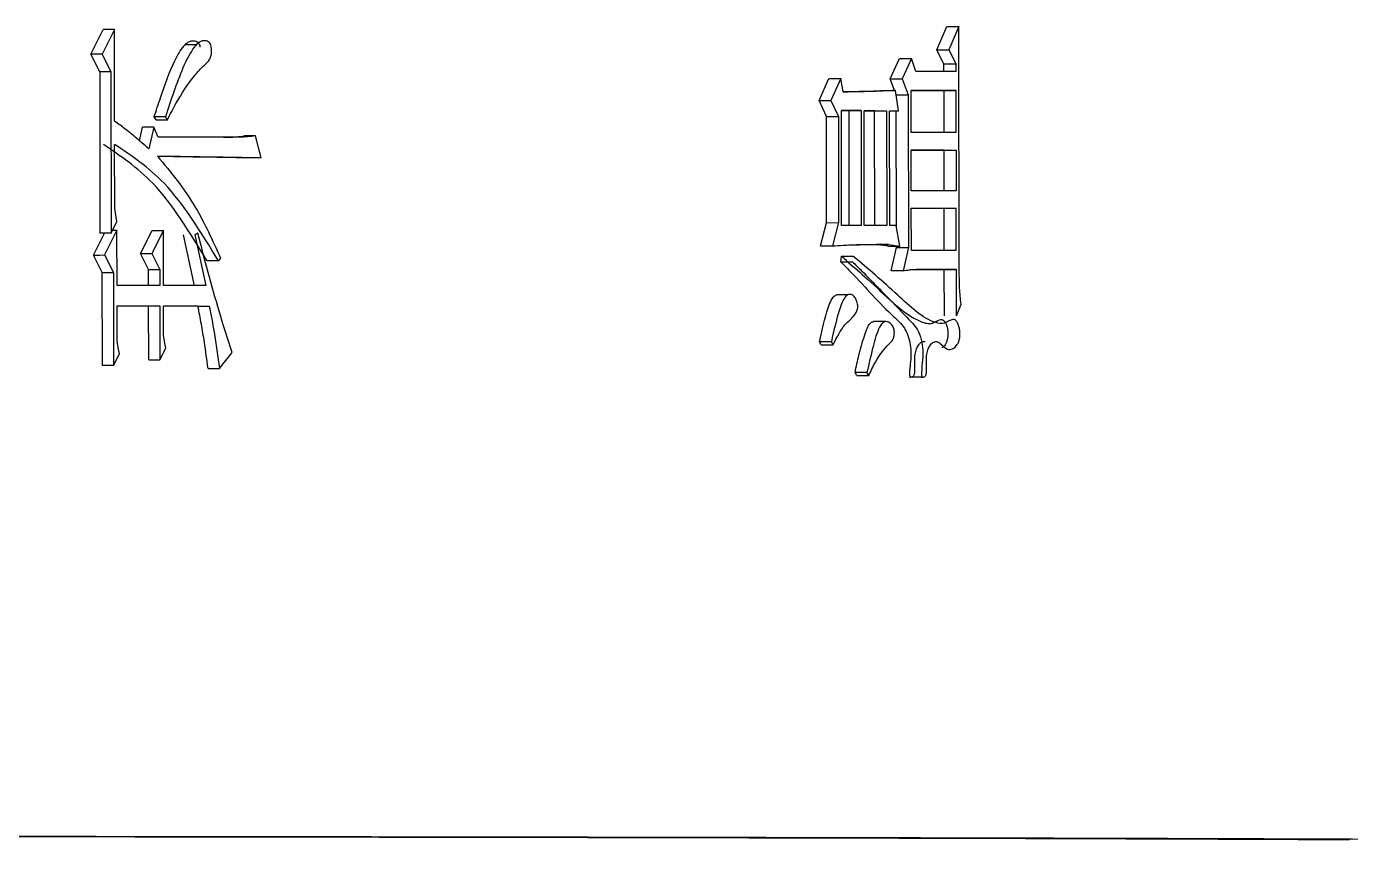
# Model space of a CAD drawing. Header units: millimetres. Extents: x 2384 to 4064, y 886 to 2074.
# Drawn here: x 2992.5 to 3002.34, y 1061.75 to 1067.82 of the extents above; entities that cross this region are included whole.
import ezdxf

# ---------------------------------------------------------------- set-up
doc = ezdxf.new("R2010")
doc.units = ezdxf.units.MM

msp = doc.modelspace()

# ---------------------------------------------------------------- linework, layer by layer
at = {"color": 7, "linetype": 'Continuous', "lineweight": 25}
for p, q in [((2992.9742, 1067.6096), (2993.0661, 1067.7934)), ((2993.1494, 1067.7936), (2993.0573, 1067.6098)), ((2993.1505, 1067.1121), (2993.1494, 1067.7936)), ((2999.2648, 1067.6431), (2999.3385, 1067.8161)), ((2999.4281, 1067.8163), (2999.3543, 1067.6434)), ((2999.4312, 1065.9665), (2999.4281, 1067.8163)), ((2993.7588, 1067.6806), (2993.6738, 1067.6804)), ((2993.0573, 1067.6098), (2992.9742, 1067.6096)), ((2993.0396, 1067.4797), (2992.9742, 1067.6096)), ((2993.0573, 1067.6098), (2993.1228, 1067.4799)), ((2998.9168, 1067.4275), (2998.9877, 1067.5788)), ((2999.0768, 1067.579), (2999.0058, 1067.4277)), ((2999.108, 1067.4816), (2999.0768, 1067.579)), ((2999.3173, 1067.5349), (2999.2648, 1067.6431)), ((2999.3543, 1067.6434), (2999.4068, 1067.5351)), ((2993.1228, 1067.4799), (2993.0396, 1067.4797)), ((2993.0396, 1067.4797), (2993.0416, 1066.279)), ((2993.1228, 1067.4799), (2993.1248, 1066.2792)), ((2999.4069, 1067.481), (2999.108, 1067.4816)), ((2999.4068, 1067.5351), (2999.3173, 1067.5349)), ((2999.3174, 1067.4808), (2999.3173, 1067.5349)), ((2999.4069, 1067.481), (2999.4068, 1067.5351)), ((2998.3885, 1067.2662), (2998.4614, 1067.4283)), ((2998.5498, 1067.4285), (2998.4768, 1067.2664)), ((2998.5683, 1067.3311), (2998.5498, 1067.4285)), ((2998.9492, 1067.3412), (2998.9168, 1067.4275)), ((2999.0058, 1067.4277), (2999.0506, 1067.3086)), ((2998.9795, 1067.1898), (2998.9569, 1067.3412)), ((2999.0506, 1067.3086), (2999.0525, 1066.1728)), ((2999.0727, 1067.341), (2999.4071, 1067.3404)), ((2999.0733, 1067.0273), (2999.0727, 1067.341)), ((2999.3176, 1067.3402), (2999.0727, 1067.3406)), ((2999.4071, 1067.3404), (2999.3176, 1067.3402)), ((2999.3181, 1067.0265), (2999.3176, 1067.3402)), ((2999.4077, 1067.0267), (2999.4071, 1067.3404)), ((2998.4436, 1067.1471), (2998.3885, 1067.2662)), ((2998.4768, 1067.2664), (2998.532, 1067.1473)), ((2998.7005, 1067.1903), (2998.5548, 1067.1905)), ((2998.5562, 1066.336), (2998.5548, 1067.1905)), ((2998.6118, 1067.19), (2998.5548, 1067.1901)), ((2998.6118, 1067.19), (2998.7005, 1067.1903)), ((2998.6133, 1066.3355), (2998.6118, 1067.19)), ((2998.7005, 1067.1903), (2998.7019, 1066.3357)), ((2998.7231, 1067.1902), (2998.8899, 1067.1899)), ((2998.7246, 1066.3357), (2998.7231, 1067.1902)), ((2998.8011, 1067.1897), (2998.7231, 1067.1898)), ((2998.8011, 1067.1897), (2998.8899, 1067.1899)), ((2998.8025, 1066.3351), (2998.8011, 1067.1897)), ((2998.8899, 1067.1899), (2998.8914, 1066.3354)), ((2998.9124, 1067.1899), (2998.9795, 1067.1898)), ((2998.9138, 1066.3353), (2998.9124, 1067.1899)), ((2998.9124, 1067.1896), (2998.9795, 1067.1898)), ((2998.9631, 1066.3347), (2998.9617, 1067.1897)), ((2993.5278, 1067.144), (2993.444, 1067.1438)), ((2993.46, 1067.1223), (2993.444, 1067.1439)), ((2993.4599, 1067.1224), (2993.5437, 1067.1226)), ((2998.4449, 1066.3574), (2998.4436, 1067.1471)), ((2998.532, 1067.1473), (2998.5333, 1066.3576)), ((2993.335, 1066.9665), (2993.3584, 1067.0683)), ((2993.4421, 1067.0685), (2993.4047, 1066.9063)), ((2993.4744, 1066.9928), (2993.4421, 1067.0685)), ((2994.0264, 1066.9921), (2993.4744, 1066.9928)), ((2994.1992, 1067.0028), (2994.1146, 1067.0025)), ((2994.2412, 1066.8404), (2994.1992, 1067.0028)), ((2999.4077, 1067.0267), (2999.0733, 1067.0273)), ((2993.1516, 1066.4631), (2993.1508, 1066.939)), ((2999.0735, 1066.8975), (2999.4079, 1066.8969)), ((2999.074, 1066.5946), (2999.0735, 1066.8975)), ((2999.3183, 1066.8966), (2999.0735, 1066.8971)), ((2999.3183, 1066.8966), (2999.4079, 1066.8969)), ((2999.3188, 1066.5938), (2999.3183, 1066.8966)), ((2999.4079, 1066.8969), (2999.4084, 1066.594)), ((2999.4084, 1066.594), (2999.074, 1066.5946)), ((2993.1681, 1066.3657), (2993.1516, 1066.4631)), ((2999.0742, 1066.4648), (2999.4086, 1066.4642)), ((2999.0747, 1066.1511), (2999.0742, 1066.4648)), ((2999.3191, 1066.464), (2999.0742, 1066.4644)), ((2999.4086, 1066.4642), (2999.3191, 1066.464)), ((2999.3196, 1066.1503), (2999.3191, 1066.464)), ((2999.4091, 1066.1505), (2999.4086, 1066.4642)), ((2993.1682, 1066.3008), (2993.0762, 1066.117)), ((2993.1248, 1066.2792), (2993.1681, 1066.3657)), ((2993.1356, 1066.3007), (2993.1682, 1066.3008)), ((2993.1689, 1065.8897), (2993.1682, 1066.3008)), ((2993.3439, 1066.1272), (2993.4293, 1066.3002)), ((2993.5131, 1066.3004), (2993.4275, 1066.1274)), ((2993.5137, 1065.8894), (2993.5131, 1066.3004)), ((2998.3995, 1066.1844), (2998.4449, 1066.3574)), ((2998.4449, 1066.3574), (2998.5333, 1066.3576)), ((2998.5333, 1066.3576), (2998.4878, 1066.1847)), ((2998.7019, 1066.3357), (2998.5562, 1066.336)), ((2998.8914, 1066.3354), (2998.7246, 1066.3357)), ((2998.963, 1066.3352), (2998.9138, 1066.3353)), ((2998.9901, 1066.1837), (2998.963, 1066.3352)), ((2992.993, 1066.1168), (2993.0742, 1066.2791)), ((2993.7438, 1065.8888), (2993.6637, 1066.2675)), ((2993.7689, 1066.2785), (2993.7477, 1066.2677)), ((2993.7477, 1066.2677), (2993.8279, 1065.889)), ((2993.0584, 1065.9869), (2992.993, 1066.1168)), ((2993.0762, 1066.117), (2993.1416, 1065.9871)), ((2993.4031, 1066.0081), (2993.3439, 1066.1272)), ((2993.4275, 1066.1274), (2993.4868, 1066.0084)), ((2998.5502, 1066.0652), (2998.5547, 1066.1084)), ((2998.5547, 1066.1084), (2998.6432, 1066.1087)), ((2998.9051, 1066.1947), (2998.8162, 1066.1945)), ((2998.9011, 1066.1835), (2998.9901, 1066.1837)), ((2998.9051, 1066.1947), (2998.9901, 1066.1837)), ((2998.9237, 1065.9996), (2998.9634, 1066.1726)), ((2998.9634, 1066.1726), (2998.9634, 1066.1837)), ((2998.9634, 1066.1726), (2999.0525, 1066.1728)), ((2999.0525, 1066.1728), (2999.0127, 1065.9998)), ((2999.4091, 1066.1505), (2999.0747, 1066.1511)), ((2993.4033, 1065.8892), (2993.4031, 1066.0081)), ((2993.4868, 1066.0084), (2993.487, 1065.8894)), ((2993.9227, 1066.0728), (2993.8384, 1066.0725)), ((2998.5502, 1066.0651), (2998.6388, 1066.0654)), ((2999.0127, 1065.9998), (2998.9237, 1065.9996)), ((2999.3198, 1066.0096), (2999.1115, 1066.01)), ((2999.1193, 1066.0104), (2999.4094, 1066.0099)), ((2999.4094, 1066.0099), (2999.3198, 1066.0096)), ((2999.3204, 1065.6635), (2999.3198, 1066.0096)), ((2999.41, 1065.6637), (2999.4094, 1066.0099)), ((2993.0595, 1065.2946), (2993.0584, 1065.9869)), ((2993.1416, 1065.9871), (2993.1428, 1065.2948)), ((2993.487, 1065.8894), (2993.1689, 1065.8897)), ((2993.8279, 1065.889), (2993.5137, 1065.8894)), ((2998.6058, 1065.822), (2998.5173, 1065.8217)), ((2993.1691, 1065.7383), (2993.4872, 1065.738)), ((2993.1696, 1065.4787), (2993.1691, 1065.7383)), ((2993.4035, 1065.7377), (2993.1691, 1065.738)), ((2993.4035, 1065.7377), (2993.4872, 1065.738)), ((2993.4042, 1065.3375), (2993.4035, 1065.7377)), ((2993.4872, 1065.738), (2993.4879, 1065.3377)), ((2993.514, 1065.7379), (2993.8546, 1065.7375)), ((2993.5144, 1065.5216), (2993.514, 1065.7379)), ((2993.7704, 1065.7373), (2993.514, 1065.7376)), ((2993.7704, 1065.7373), (2993.8546, 1065.7375)), ((2999.41, 1065.6637), (2999.4446, 1065.7502)), ((2998.8837, 1065.6221), (2998.7937, 1065.6218)), ((2993.4879, 1065.3377), (2993.5306, 1065.4242)), ((2998.4799, 1065.4707), (2998.3915, 1065.4705)), ((2998.4053, 1065.4488), (2998.3915, 1065.4705)), ((2998.4053, 1065.4488), (2998.4936, 1065.4491)), ((2993.1428, 1065.2948), (2993.186, 1065.3813)), ((2993.4042, 1065.3375), (2993.4879, 1065.3377)), ((2993.9293, 1065.2723), (2994.0239, 1065.3912)), ((2993.8451, 1065.2721), (2993.9293, 1065.2723)), ((2998.7445, 1065.2431), (2998.6558, 1065.2429)), ((2998.6694, 1065.2212), (2998.6558, 1065.2429)), ((2998.6694, 1065.2213), (2998.7581, 1065.2215)), ((2999.1519, 1065.2099), (2999.0627, 1065.2097)), ((2999.0801, 1065.2096), (2999.1694, 1065.2099))]:
    msp.add_line(p, q, dxfattribs=at)
at = {"color": 7, "linetype": 'Continuous', "lineweight": 25, "flags": 128}
for points in [[(2993.1494, 1067.7936), (2993.1028, 1067.7935), (2993.0661, 1067.7934)], [(2999.3385, 1067.8161), (2999.3887, 1067.8162), (2999.4281, 1067.8163)], [(2998.9877, 1067.5788), (2999.0376, 1067.5789), (2999.0768, 1067.579)], [(2999.2648, 1067.6431), (2999.3149, 1067.6433), (2999.3543, 1067.6434)], [(2998.4614, 1067.4283), (2998.5109, 1067.4284), (2998.5498, 1067.4285)], [(2998.9168, 1067.4275), (2998.9667, 1067.4276), (2999.0058, 1067.4277)], [(2998.8679, 1067.341), (2998.9177, 1067.3411), (2998.9569, 1067.3412)], [(2998.9618, 1067.3084), (2999.0114, 1067.3085), (2999.0506, 1067.3086)], [(2998.3885, 1067.2662), (2998.438, 1067.2663), (2998.4768, 1067.2664)], [(2993.5437, 1067.1226), (2993.5357, 1067.1333), (2993.5277, 1067.1441)], [(2998.4436, 1067.1471), (2998.4931, 1067.1472), (2998.532, 1067.1473)], [(2993.4421, 1067.0685), (2993.3952, 1067.0684), (2993.3584, 1067.0683)], [(2994.2412, 1066.8404), (2994.1938, 1066.8403), (2994.1565, 1066.8402)], [(2993.4293, 1066.3002), (2993.4762, 1066.3003), (2993.5131, 1066.3004)], [(2993.1248, 1066.2792), (2993.0782, 1066.2791), (2993.0416, 1066.279)], [(2992.993, 1066.1168), (2993.0396, 1066.1169), (2993.0762, 1066.117)], [(2993.3439, 1066.1272), (2993.3907, 1066.1273), (2993.4275, 1066.1274)], [(2998.3995, 1066.1844), (2998.449, 1066.1845), (2998.4878, 1066.1847)], [(2993.4031, 1066.0081), (2993.4499, 1066.0083), (2993.4868, 1066.0084)], [(2993.9384, 1066.0943), (2993.9306, 1066.0836), (2993.9227, 1066.0728)], [(2993.0584, 1065.9869), (2993.105, 1065.987), (2993.1416, 1065.9871)], [(2993.5306, 1065.4242), (2993.5225, 1065.4729), (2993.5144, 1065.5216)], [(2993.186, 1065.3813), (2993.1778, 1065.43), (2993.1696, 1065.4787)], [(2998.4936, 1065.4491), (2998.4901, 1065.4546), (2998.485, 1065.4627), (2998.4799, 1065.4707)], [(2993.1428, 1065.2948), (2993.0961, 1065.2947), (2993.0595, 1065.2946)], [(2998.7581, 1065.2215), (2998.7513, 1065.2323), (2998.7445, 1065.2431)]]:
    msp.add_lwpolyline(points, dxfattribs=at)
at = {"color": 7, "linetype": 'Continuous', "lineweight": 25}
for points, knots in [([(2993.4441, 1067.1438), (2993.4599, 1067.1916), (2993.5073, 1067.335), (2993.5739, 1067.5238), (2993.6498, 1067.658), (2993.6997, 1067.7051), (2993.7314, 1067.7125), (2993.7556, 1067.708), (2993.7705, 1067.6982), (2993.7802, 1067.6827), (2993.7846, 1067.6705), (2993.7855, 1067.6634), (2993.7855, 1067.6629)], [0, 0, 0, 0, 0.182715, 0.548687, 0.732785, 0.807726, 0.882858, 0.92203, 0.954025, 0.976318, 0.998623, 1, 1, 1, 1]), ([(2993.5437, 1067.1226), (2993.5645, 1067.1635), (2993.6254, 1067.2835), (2993.7181, 1067.423), (2993.8056, 1067.5191), (2993.8516, 1067.557), (2993.8676, 1067.5944), (2993.8726, 1067.6232), (2993.8724, 1067.6512), (2993.8676, 1067.6753), (2993.8589, 1067.6935), (2993.8436, 1067.707), (2993.8172, 1067.7135), (2993.7811, 1067.7048), (2993.721, 1067.6426), (2993.6574, 1067.5122), (2993.5894, 1067.3314), (2993.5484, 1067.2066), (2993.5278, 1067.1441)], [0, 0, 0, 0, 0.09565, 0.280799, 0.373249, 0.419668, 0.436467, 0.453304, 0.47047, 0.483393, 0.49639, 0.510846, 0.535906, 0.579813, 0.622973, 0.75077, 0.875029, 1, 1, 1, 1]), ([(2998.5682, 1067.3313), (2998.572, 1067.3313), (2998.6089, 1067.3315), (2998.7091, 1067.3322), (2998.8049, 1067.3375), (2998.8679, 1067.341)], [0, 0, 0, 0, 0.036745, 0.365574, 1, 1, 1, 1]), ([(2998.9569, 1067.3412), (2998.8909, 1067.3376), (2998.7936, 1067.3323), (2998.6637, 1067.3315), (2998.6001, 1067.3313), (2998.5683, 1067.3311)], [0, 0, 0, 0, 0.513443, 0.756719, 1, 1, 1, 1]), ([(2993.4047, 1066.9063), (2993.3709, 1066.936), (2993.3124, 1066.9873), (2993.2275, 1067.0559), (2993.1762, 1067.0934), (2993.1505, 1067.1121)], [0, 0, 0, 0, 0.405671, 0.702716, 1, 1, 1, 1]), ([(2993.9605, 1066.9922), (2993.9745, 1066.9924), (2994.0073, 1066.9929), (2994.0587, 1066.9947), (2994.096, 1066.9999), (2994.1146, 1067.0025)], [0, 0, 0, 0, 0.271746, 0.63565, 1, 1, 1, 1]), ([(2994.1992, 1067.0028), (2994.179, 1067), (2994.1402, 1066.9947), (2994.0826, 1066.9929), (2994.0452, 1066.9924), (2994.0264, 1066.9921)], [0, 0, 0, 0, 0.352316, 0.676098, 1, 1, 1, 1]), ([(2993.8384, 1066.0725), (2993.7104, 1066.2841), (2993.4838, 1066.6588), (2993.1938, 1066.8538), (2993.0676, 1066.9387)], [0, 0, 0, 0, 0.564667, 1, 1, 1, 1]), ([(2993.9227, 1066.0728), (2993.7945, 1066.2843), (2993.5675, 1066.6591), (2993.2772, 1066.8541), (2993.1508, 1066.939)], [0, 0, 0, 0, 0.564597, 1, 1, 1, 1]), ([(2993.4692, 1066.8522), (2993.5481, 1066.8509), (2993.7058, 1066.8485), (2993.9635, 1066.8445), (2994.1409, 1066.8419), (2994.2412, 1066.8404)], [0, 0, 0, 0, 0.302887, 0.605774, 1, 1, 1, 1]), ([(2993.4692, 1066.8521), (2993.5674, 1066.7339), (2993.7441, 1066.5211), (2993.8786, 1066.2257), (2993.9384, 1066.0943)], [0, 0, 0, 0, 0.555449, 1, 1, 1, 1]), ([(2994.1565, 1066.8402), (2994.0803, 1066.8414), (2993.9278, 1066.8438), (2993.6992, 1066.8474), (2993.5457, 1066.8496), (2993.4703, 1066.8507)], [0, 0, 0, 0, 0.3369815, 0.6739629, 1, 1, 1, 1]), ([(2994.0239, 1065.3912), (2993.9914, 1065.4934), (2993.9293, 1065.6888), (2993.8464, 1065.9869), (2993.7948, 1066.1813), (2993.7689, 1066.2785)], [0, 0, 0, 0, 0.354088, 0.676937, 1, 1, 1, 1]), ([(2998.4878, 1066.1847), (2998.5421, 1066.1881), (2998.6393, 1066.1942), (2998.7783, 1066.1959), (2998.8628, 1066.1951), (2998.9051, 1066.1947)], [0, 0, 0, 0, 0.386875, 0.693415, 1, 1, 1, 1]), ([(2998.5547, 1066.1084), (2998.5677, 1066.0969), (2998.6324, 1066.0392), (2998.8304, 1065.8734), (2999.0336, 1065.6502), (2999.2218, 1065.5971), (2999.2725, 1065.6328), (2999.3014, 1065.6388), (2999.3181, 1065.6296), (2999.3316, 1065.6093), (2999.3415, 1065.58), (2999.3468, 1065.545), (2999.3463, 1065.5092), (2999.3403, 1065.479), (2999.3281, 1065.452), (2999.3152, 1065.4335), (2999.3048, 1065.4294), (2999.3024, 1065.4285)], [0, 0, 0, 0, 0.044268, 0.221301, 0.674508, 0.770079, 0.827175, 0.84758, 0.865058, 0.882548, 0.89999, 0.918138, 0.935734, 0.951266, 0.965494, 0.991976, 1, 1, 1, 1]), ([(2998.5986, 1066.1912), (2998.6407, 1066.1925), (2998.7212, 1066.1949), (2998.7644, 1066.1948), (2998.785, 1066.1947)], [0, 0, 0, 0, 0.522704, 1, 1, 1, 1]), ([(2999.1605, 1065.2088), (2999.1637, 1065.2088), (2999.1703, 1065.209), (2999.1787, 1065.216), (2999.1843, 1065.2275), (2999.1877, 1065.243), (2999.1902, 1065.2906), (2999.1831, 1065.3503), (2999.1963, 1065.4113), (2999.2127, 1065.4459), (2999.2351, 1065.4685), (2999.2624, 1065.4773), (2999.2994, 1065.4567), (2999.3364, 1065.4077), (2999.3817, 1065.4166), (2999.4104, 1065.4397), (2999.4277, 1065.4727), (2999.4348, 1065.5016), (2999.4366, 1065.5331), (2999.434, 1065.5644), (2999.4269, 1065.5949), (2999.4152, 1065.6204), (2999.4001, 1065.6359), (2999.3676, 1065.6403), (2999.3214, 1065.6004), (2999.1774, 1065.6249), (2998.9579, 1065.8387), (2998.7541, 1066.0135), (2998.645, 1066.107)], [0, 0, 0, 0, 0.0077713, 0.0158316, 0.020898, 0.0259592, 0.0344206, 0.0725739, 0.0891678, 0.1057133, 0.1266355, 0.1478921, 0.1714651, 0.2180015, 0.2486216, 0.2792272, 0.2913691, 0.3036375, 0.3143026, 0.3254008, 0.3378209, 0.3512343, 0.3645439, 0.3773655, 0.4297963, 0.4823092, 0.7227669, 1, 1, 1, 1]), ([(2998.9011, 1066.1835), (2998.8935, 1066.1845), (2998.8783, 1066.1865), (2998.85, 1066.1901), (2998.8293, 1066.1928), (2998.8162, 1066.1945)], [0, 0, 0, 0, 0.268669, 0.537337, 1, 1, 1, 1]), ([(2998.5502, 1066.0651), (2998.5769, 1066.0387), (2998.7101, 1065.9065), (2998.8628, 1065.7247), (2999.0102, 1065.6006), (2999.0509, 1065.5219), (2999.0685, 1065.4519), (2999.0732, 1065.3767), (2999.0669, 1065.3079), (2999.0598, 1065.2516), (2999.0625, 1065.2165), (2999.0634, 1065.2042)], [0, 0, 0, 0, 0.122375, 0.611898, 0.737034, 0.788287, 0.839807, 0.888893, 0.931604, 0.97598, 1, 1, 1, 1]), ([(2998.6369, 1066.0672), (2998.6592, 1066.0448), (2998.7709, 1065.9329), (2998.9198, 1065.7802), (2999.0582, 1065.6383), (2999.1212, 1065.565), (2999.1495, 1065.4945), (2999.162, 1065.4128), (2999.1596, 1065.3291), (2999.1487, 1065.2628), (2999.1517, 1065.218), (2999.1526, 1065.2044)], [0, 0, 0, 0, 0.102395, 0.511938, 0.690628, 0.751585, 0.813367, 0.867382, 0.913423, 0.973554, 1, 1, 1, 1]), ([(2999.0127, 1065.9998), (2999.0283, 1066.0024), (2999.0539, 1066.0065), (2999.0895, 1066.0091), (2999.1094, 1066.01), (2999.1193, 1066.0104)], [0, 0, 0, 0, 0.438995, 0.719464, 1, 1, 1, 1]), ([(2999.4446, 1065.7502), (2999.4403, 1065.7899), (2999.4324, 1065.8611), (2999.4316, 1065.9343), (2999.4312, 1065.9665)], [0, 0, 0, 0, 0.558835, 1, 1, 1, 1]), ([(2998.3915, 1065.4705), (2998.4107, 1065.5588), (2998.4347, 1065.6697), (2998.4774, 1065.7814), (2998.5, 1065.816), (2998.5147, 1065.8194), (2998.5184, 1065.8202)], [0, 0, 0, 0, 0.631103, 0.792871, 0.948279, 1, 1, 1, 1]), ([(2998.4936, 1065.4491), (2998.521, 1065.5041), (2998.5694, 1065.6014), (2998.6386, 1065.6479), (2998.6689, 1065.6955), (2998.6754, 1065.7159), (2998.6777, 1065.7339), (2998.6755, 1065.7532), (2998.6691, 1065.7746), (2998.6575, 1065.799), (2998.6396, 1065.82), (2998.6176, 1065.8261), (2998.5918, 1065.8185), (2998.5658, 1065.7824), (2998.5232, 1065.669), (2998.4991, 1065.5586), (2998.4799, 1065.4707)], [0, 0, 0, 0, 0.207426, 0.367178, 0.400688, 0.416557, 0.431267, 0.448072, 0.466648, 0.497246, 0.538519, 0.578668, 0.620139, 0.682423, 0.747231, 1, 1, 1, 1]), ([(2993.8451, 1065.2721), (2993.8368, 1065.3378), (2993.8226, 1065.4494), (2993.7959, 1065.6037), (2993.7789, 1065.6927), (2993.7704, 1065.7373)], [0, 0, 0, 0, 0.416657, 0.708157, 1, 1, 1, 1]), ([(2993.8546, 1065.7375), (2993.8671, 1065.6734), (2993.8882, 1065.5652), (2993.9116, 1065.4091), (2993.9234, 1065.3179), (2993.9293, 1065.2723)], [0, 0, 0, 0, 0.420752, 0.710172, 1, 1, 1, 1]), ([(2998.6558, 1065.2429), (2998.6653, 1065.2864), (2998.686, 1065.3808), (2998.7172, 1065.4908), (2998.7441, 1065.5718), (2998.7662, 1065.6082), (2998.7835, 1065.6228), (2998.7929, 1065.6208), (2998.7942, 1065.6205)], [0, 0, 0, 0, 0.287084, 0.622914, 0.772758, 0.877465, 0.982468, 1, 1, 1, 1]), ([(2998.7581, 1065.2215), (2998.774, 1065.255), (2998.8223, 1065.3563), (2998.8848, 1065.4356), (2998.9337, 1065.4793), (2998.9424, 1065.4965), (2998.9474, 1065.5179), (2998.949, 1065.5398), (2998.9475, 1065.5599), (2998.9426, 1065.5776), (2998.9287, 1065.6008), (2998.9072, 1065.6173), (2998.8807, 1065.6252), (2998.8574, 1065.6116), (2998.8222, 1065.5557), (2998.7861, 1065.4252), (2998.7592, 1065.3075), (2998.7445, 1065.2431)], [0, 0, 0, 0, 0.118686, 0.359193, 0.382947, 0.402075, 0.421219, 0.441111, 0.455766, 0.470497, 0.490906, 0.548401, 0.59066, 0.633123, 0.67426, 0.821862, 1, 1, 1, 1]), ([(2999.177, 1065.4725), (2999.1674, 1065.4722), (2999.1482, 1065.4715), (2999.1241, 1065.4469), (2999.1071, 1065.4111), (2999.0983, 1065.3704), (2999.0966, 1065.3203), (2999.1001, 1065.2781), (2999.0987, 1065.244), (2999.0951, 1065.2274), (2999.0898, 1065.2165), (2999.0816, 1065.209), (2999.0751, 1065.2087), (2999.0713, 1065.2085)], [0, 0, 0, 0, 0.151874, 0.303794, 0.412008, 0.520727, 0.619419, 0.767408, 0.827108, 0.8621, 0.897276, 0.940386, 1, 1, 1, 1]), ([(3003.0065, 1061.7691), (3002.8655, 1061.7697), (3002.1599, 1061.773), (3000.6441, 1061.7784), (2998.1506, 1061.7844), (2995.2289, 1061.7893), (2991.4932, 1061.7935), (2986.766, 1061.7963), (2980.9207, 1061.7973), (2974.4762, 1061.796), (2967.4896, 1061.7924), (2960.0606, 1061.7867), (2953.1911, 1061.7797), (2947.0806, 1061.7724), (2941.7872, 1061.7654), (2936.5516, 1061.7577), (2933.0619, 1061.752), (2931.4013, 1061.7493)], [0, 0, 0, 0, 0.0157743, 0.0789239, 0.14207, 0.2052136, 0.2683585, 0.3538507, 0.4395956, 0.5250891, 0.610583, 0.6963292, 0.7818226, 0.8369683, 0.8921132, 0.9486599, 1, 1, 1, 1]), ([(3002.3335, 1061.7676), (3002.1785, 1061.7683), (3001.4027, 1061.7719), (2999.4934, 1061.7784), (2996.044, 1061.7858), (2991.4866, 1061.7914), (2986.6072, 1061.7944), (2981.6732, 1061.7954), (2976.897, 1061.7949), (2971.2043, 1061.793), (2964.4786, 1061.7889), (2956.6837, 1061.7821), (2948.4225, 1061.7729), (2939.9986, 1061.7618), (2934.2715, 1061.7526), (2931.5139, 1061.7481)], [0, 0, 0, 0, 0.017494, 0.087542, 0.177014, 0.266772, 0.356242, 0.422242, 0.488241, 0.55424, 0.643075, 0.732194, 0.821031, 0.913828, 1, 1, 1, 1])]:
    msp.add_open_spline(points, degree=3, knots=knots, dxfattribs=at)

doc.saveas('drawing.dxf')
